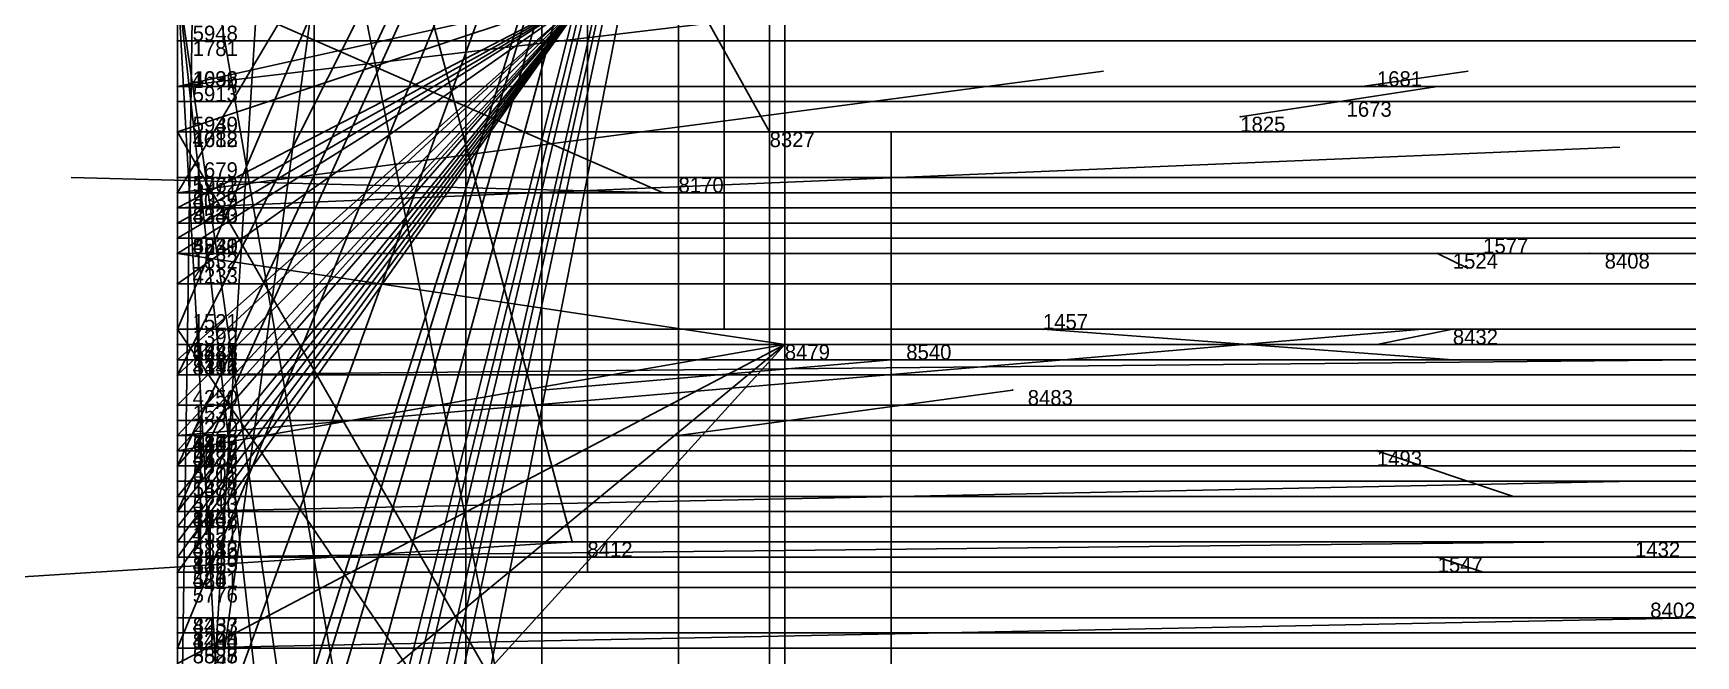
# Model space of a CAD drawing. Extents: x -0.07 to 1.1, y -0.07 to 1.1.
# Drawn here: x -0.0095 to 0.1, y 0.4755 to 0.5165 of the extents above; entities that cross this region are included whole.
import ezdxf

# ---------------------------------------------------------------- set-up
doc = ezdxf.new("R2010")
doc.units = 0
for name, color, linetype in [('Clients', 3, 'CONTINUOUS'), ('Facilities', 3, 'CONTINUOUS'), ('Facilities_lines', 3, 'CONTINUOUS'), ('Min_max_boxes', 1, 'CONTINUOUS'), ('Normals', 1, 'CONTINUOUS'), ('Source_points', 5, 'CONTINUOUS'), ('Text', 3, 'CONTINUOUS')]:
    doc.layers.add(name, color=color, linetype=linetype)

msp = doc.modelspace()

# ---------------------------------------------------------------- linework, layer by layer
at = {"layer": 'Clients', "color": 5}
for p in [(0, 0.516, 0.523), (0, 0.513, 0.038), (0, 0.513, 0.492), (0, 0.512, 0.754), (0, 0.51, 0.138), (0, 0.51, 0.343), (0, 0.51, 0.591), (0, 0.51, 0.586), (0.039, 0.51, 1), (0, 0.507, 0.166), (0, 0.507, 0.545), (0, 0.506, 0.004), (0, 0.506, 0.797), (0.032, 0.506, 1), (0, 0.505, 0.473), (0, 0.504, 0.327), (0, 0.503, 0.392), (0, 0.503, 0.664), (0, 0.502, 0.2), (0, 0.502, 0.312), (0, 0.502, 0.771), (0, 0.5, 0.333), (0, 0.497, 0.124), (0, 0.496, 0.75), (0, 0.496, 0.703), (0, 0.495, 0.222), (0, 0.495, 0.206), (0, 0.495, 0.282), (0, 0.494, 0.504), (0, 0.494, 0.859), (0, 0.494, 0.788), (0, 0.492, 0.397), (0, 0.491, 0.244), (0, 0.49, 0.043), (0, 0.49, 0.236), (0, 0.49, 0.406), (0, 0.49, 0.317), (0, 0.49, 0.351), (0, 0.49, 0.598), (0, 0.489, 0.364), (0, 0.489, 0.403), (0, 0.489, 0.81), (0, 0.488, 0.457), (0, 0.488, 0.54), (0, 0.488, 0.733), (0, 0.488, 0.784), (0, 0.487, 0.708), (0, 0.487, 0.615), (0, 0.487, 0.75), (0, 0.486, 0.17), (0, 0.486, 0.288), (0, 0.486, 0.681), (0, 0.486, 0.526), (0, 0.485, 0.298), (0, 0.485, 0.829), (0, 0.484, 0.492), (0, 0.484, 0.345), (0, 0.483, 0.171), (0, 0.483, 0.397), (0.026, 0.483, 1), (0, 0.482, 0.201), (0, 0.482, 0.392), (0, 0.482, 0.498), (0, 0.482, 0.511), (0, 0.481, 0.32), (0, 0.481, 0.352), (0, 0.481, 0.486), (0, 0.481, 0.568), (0, 0.48, 0.696), (0, 0.478, 0.29), (0, 0.477, 0.29), (0, 0.476, 0.871)]:
    msp.add_point(p, dxfattribs=at)
at = {"layer": 'Facilities', "color": 3}
for p in [(0, 0.516, 0.092), (0.078, 0.513), (0.077, 0.512), (0.07, 0.511), (0, 0.505, 0.963), (0.083, 0.502), (0.086, 0.502), (0.093, 0.502, 1), (0, 0.497, 0.115), (0.057, 0.497), (0.084, 0.497, 1), (0.04, 0.496, 1), (0.047, 0.495, 1), (0, 0.494, 0.915), (0.055, 0.493, 1), (0.079, 0.489), (0.099, 0.489, 1), (0, 0.485, 0.062), (0.096, 0.483), (0, 0.482, 0.972), (0.083, 0.482), (0, 0.478, 0.904), (0.097, 0.478, 1), (0, 0.476, 0.091), (0, 0.476, 0.941)]:
    msp.add_point(p, dxfattribs=at)
at = {"layer": 'Facilities_lines', "color": 3}
for p, q in [((0, 0.453, 0.045), (0, 0.74, 0.11)), ((0, 0.453, 0.045), (0, 0.697, 0.137)), ((0, 0.453, 0.045), (0, 0.688, 0.01)), ((0, 0.453, 0.045), (0, 0.679, 0.015)), ((0, 0.453, 0.045), (0, 0.648, 0.015)), ((0, 0.453, 0.045), (0, 0.648, 0.165)), ((0, 0.453, 0.045), (0, 0.646, 0.109)), ((0, 0.642, 0.604), (0, 0.482, 0.511)), ((0, 0.453, 0.045), (0, 0.637, 0.133)), ((0, 0.453, 0.045), (0, 0.609, 0.045)), ((0, 0.453, 0.045), (0, 0.6, 0.233)), ((0, 0.453, 0.045), (0, 0.6, 0.034)), ((0, 0.453, 0.045), (0, 0.599, 0.163)), ((0, 0.453, 0.045), (0, 0.594, 0.165)), ((0, 0.453, 0.045), (0.019, 0.593)), ((0, 0.453, 0.045), (0.002, 0.585)), ((0, 0.497, 0.115), (0.036, 0.582)), ((0, 0.58, 0.978), (0.039, 0.51, 1)), ((0, 0.58, 0.978), (0.026, 0.483, 1)), ((0, 0.58, 0.978), (0.031, 0.424, 1)), ((0, 0.436, 0.058), (0.009, 0.578)), ((0, 0.453, 0.045), (0, 0.578, 0.172)), ((0, 0.453, 0.045), (0, 0.577, 0.133)), ((0, 0.453, 0.045), (0, 0.576, 0.043)), ((0, 0.436, 0.058), (0, 0.575, 0.004)), ((0.04, 0.573, 1), (0, 0.506, 0.797)), ((0.04, 0.573, 1), (0, 0.494, 0.859)), ((0.04, 0.573, 1), (0, 0.443, 0.816)), ((0.04, 0.573, 1), (0, 0.41, 0.836)), ((0.04, 0.573, 1), (0, 0.463, 0.989)), ((0.04, 0.573, 1), (0, 0.494, 0.788)), ((0.04, 0.573, 1), (0, 0.37, 0.838)), ((0.04, 0.573, 1), (0, 0.397, 0.986)), ((0.04, 0.573, 1), (0, 0.488, 0.784)), ((0.04, 0.573, 1), (0, 0.485, 0.829)), ((0.04, 0.573, 1), (0, 0.437, 0.994)), ((0.04, 0.573, 1), (0, 0.446, 0.996)), ((0.04, 0.573, 1), (0, 0.393, 1)), ((0.04, 0.573, 1), (0, 0.476, 0.871)), ((0.04, 0.573, 1), (0, 0.426, 0.993)), ((0.04, 0.573, 1), (0, 0.406, 0.991)), ((0.04, 0.573, 1), (0, 0.387, 0.996)), ((0.04, 0.573, 1), (0.009, 0.45, 1)), ((0, 0.453, 0.045), (0, 0.566, 0.175)), ((0, 0.453, 0.045), (0, 0.566, 0.031)), ((0, 0.453, 0.045), (0, 0.561, 0.175)), ((0, 0.453, 0.045), (0, 0.561, 0.208)), ((0, 0.453, 0.045), (0, 0.561, 0.043)), ((0, 0.534, 0.914), (0.024, 0.395, 1)), ((0, 0.453, 0.045), (0, 0.532, 0.231)), ((0, 0.453, 0.045), (0, 0.532, 0.041)), ((0, 0.43, 0.625), (0, 0.528, 0.708)), ((0, 0.43, 0.625), (0, 0.527, 0.63)), ((0, 0.43, 0.625), (0, 0.525, 0.66)), ((0, 0.43, 0.625), (0, 0.523, 0.59)), ((0, 0.453, 0.045), (0, 0.522, 0.143)), ((0, 0.43, 0.625), (0, 0.522, 0.756)), ((0, 0.43, 0.625), (0, 0.521, 0.515)), ((0, 0.453, 0.045), (0, 0.52, 0.044)), ((0, 0.43, 0.625), (0, 0.52, 0.632)), ((0, 0.43, 0.625), (0, 0.52, 0.608)), ((0, 0.52, 0.98), (0.032, 0.506, 1)), ((0, 0.52, 0.98), (0.033, 0.292, 1)), ((0, 0.52, 0.98), (0.024, 0.305, 1)), ((0, 0.52, 0.98), (0.011, 0.322, 1)), ((0.027, 0.519), (0, 0.505, 0.473)), ((0.027, 0.519), (0, 0.513, 0.492)), ((0.027, 0.519), (0, 0.51, 0.343)), ((0.027, 0.519), (0, 0.485, 0.298)), ((0.027, 0.519), (0, 0.494, 0.504)), ((0.027, 0.519), (0, 0.484, 0.492)), ((0.027, 0.519), (0, 0.489, 0.364)), ((0.027, 0.519), (0, 0.483, 0.397)), ((0.027, 0.519), (0, 0.482, 0.392)), ((0.027, 0.519), (0, 0.49, 0.406)), ((0.027, 0.519), (0, 0.49, 0.317)), ((0.027, 0.519), (0, 0.484, 0.345)), ((0.027, 0.519), (0, 0.488, 0.457)), ((0.027, 0.519), (0, 0.486, 0.288)), ((0.027, 0.519), (0, 0.489, 0.403)), ((0.027, 0.519), (0, 0.49, 0.351)), ((0.027, 0.519), (0, 0.495, 0.282)), ((0.027, 0.519), (0, 0.481, 0.486)), ((0.027, 0.519), (0, 0.503, 0.392)), ((0.027, 0.519), (0, 0.5, 0.333)), ((0.027, 0.519), (0, 0.482, 0.498)), ((0.027, 0.519), (0, 0.504, 0.327)), ((0.027, 0.519), (0, 0.502, 0.312)), ((0.027, 0.519), (0, 0.492, 0.397)), ((0, 0.43, 0.625), (0, 0.519, 0.658)), ((0, 0.43, 0.625), (0, 0.516, 0.523)), ((0, 0.453, 0.045), (0, 0.513, 0.038)), ((0, 0.43, 0.625), (0, 0.512, 0.754)), ((0.047, 0.428), (0, 0.51, 0.138)), ((0, 0.43, 0.625), (0, 0.51, 0.591)), ((0, 0.43, 0.625), (0, 0.51, 0.586)), ((0, 0.453, 0.045), (0, 0.507, 0.166)), ((0, 0.43, 0.625), (0, 0.507, 0.545)), ((0, 0.476, 0.091), (0, 0.506, 0.004)), ((0, 0.43, 0.625), (0, 0.503, 0.664)), ((0, 0.453, 0.045), (0, 0.502, 0.2)), ((0.04, 0.496, 1), (0, 0.502, 0.771)), ((0.047, 0.428), (0, 0.497, 0.124)), ((0, 0.43, 0.625), (0, 0.496, 0.75)), ((0, 0.43, 0.625), (0, 0.496, 0.703)), ((0.04, 0.496, 1), (0, 0.452, 0.82)), ((0.04, 0.496, 1), (0, 0.489, 0.81)), ((0.04, 0.496, 1), (0, 0.463, 0.76)), ((0.04, 0.496, 1), (0, 0.475, 0.784)), ((0, 0.453, 0.045), (0, 0.495, 0.222)), ((0, 0.453, 0.045), (0, 0.495, 0.206)), ((0, 0.453, 0.045), (0, 0.491, 0.244)), ((0, 0.453, 0.045), (0, 0.49, 0.043)), ((0, 0.453, 0.045), (0, 0.49, 0.236)), ((0, 0.43, 0.625), (0, 0.49, 0.598)), ((0, 0.43, 0.625), (0, 0.488, 0.54)), ((0, 0.43, 0.625), (0, 0.488, 0.733)), ((0, 0.43, 0.625), (0, 0.487, 0.708)), ((0, 0.43, 0.625), (0, 0.487, 0.615)), ((0, 0.43, 0.625), (0, 0.487, 0.75)), ((0, 0.453, 0.045), (0, 0.486, 0.17)), ((0, 0.43, 0.625), (0, 0.486, 0.681)), ((0, 0.43, 0.625), (0, 0.486, 0.526)), ((0, 0.453, 0.045), (0, 0.483, 0.171)), ((0, 0.453, 0.045), (0, 0.482, 0.201)), ((0, 0.453, 0.045), (0, 0.481, 0.32)), ((0, 0.453, 0.045), (0, 0.481, 0.352)), ((0, 0.43, 0.625), (0, 0.481, 0.568)), ((0, 0.43, 0.625), (0, 0.48, 0.696)), ((0, 0.453, 0.045), (0, 0.478, 0.29)), ((0, 0.453, 0.045), (0, 0.477, 0.29))]:
    msp.add_line(p, q, dxfattribs=at)
at = {"layer": 'Min_max_boxes', "color": 1}
for p, q in [((0, 0.742, 0.978), (0, 0.424, 0.978)), ((0, 0.742, 1), (0, 0.424, 1)), ((0.039, 0.424, 0.978), (0.039, 0.742, 0.978)), ((0.039, 0.424, 1), (0.039, 0.742, 1)), ((0, 0.74), (0, 0.343)), ((0, 0.74, 0.504), (0, 0.343, 0.504)), ((0.019, 0.343), (0.019, 0.74)), ((0.019, 0.343, 0.504), (0.019, 0.74, 0.504)), ((0, 0.723), (0, 0.481)), ((0, 0.723, 0.504), (0, 0.481, 0.504)), ((0.027, 0.481), (0.027, 0.723)), ((0.027, 0.481, 0.504), (0.027, 0.723, 0.504)), ((0, 0.482, 0.415), (0, 0.711, 0.415)), ((0, 0.711, 0.415), (0, 0.482, 0.415)), ((0, 0.482, 0.756), (0, 0.711, 0.756)), ((0, 0.711, 0.756), (0, 0.482, 0.756)), ((0, 0.674, 0.759), (0, 0.37, 0.759)), ((0, 0.674, 1), (0, 0.37, 1)), ((0.04, 0.37, 0.759), (0.04, 0.674, 0.759)), ((0.04, 0.37, 1), (0.04, 0.674, 1)), ((0, 0.653, 0.98), (0, 0.292, 0.98)), ((0, 0.653, 1), (0, 0.292, 1)), ((0.033, 0.292, 0.98), (0.033, 0.653, 0.98)), ((0.033, 0.292, 1), (0.033, 0.653, 1)), ((0, 0.582), (0, 0.497)), ((0, 0.582, 0.115), (0, 0.497, 0.115)), ((0.036, 0.497), (0.036, 0.582)), ((0.036, 0.497, 0.115), (0.036, 0.582, 0.115)), ((0, 0.578), (0, 0.436)), ((0, 0.578, 0.058), (0, 0.436, 0.058)), ((0.009, 0.436), (0.009, 0.578)), ((0.009, 0.436, 0.058), (0.009, 0.578, 0.058)), ((0, 0.534, 0.914), (0, 0.395, 0.914)), ((0, 0.534, 1), (0, 0.395, 1)), ((0.024, 0.395, 0.914), (0.024, 0.534, 0.914)), ((0.024, 0.395, 1), (0.024, 0.534, 1)), ((0, 0.297, 0.515), (0, 0.528, 0.515)), ((0, 0.528, 0.515), (0, 0.297, 0.515)), ((0, 0.297, 0.756), (0, 0.528, 0.756)), ((0, 0.528, 0.756), (0, 0.297, 0.756)), ((0.047, 0.51), (0, 0.51)), ((0, 0.51), (0, 0.361)), ((0.047, 0.51, 0.217), (0, 0.51, 0.217)), ((0, 0.51, 0.217), (0, 0.361, 0.217)), ((0, 0.51), (0, 0.51, 0.217)), ((0.047, 0.361), (0.047, 0.51)), ((0.047, 0.361, 0.217), (0.047, 0.51, 0.217)), ((0.047, 0.51), (0.047, 0.51, 0.217)), ((0, 0.476, 0.004), (0, 0.506, 0.004)), ((0, 0.506, 0.004), (0, 0.506, 0.004)), ((0, 0.506, 0.004), (0, 0.476, 0.004)), ((0, 0.476, 0.091), (0, 0.506, 0.091)), ((0, 0.506, 0.091), (0, 0.506, 0.091)), ((0, 0.506, 0.091), (0, 0.476, 0.091)), ((0, 0.506, 0.004), (0, 0.506, 0.091)), ((0, 0.506, 0.004), (0, 0.506, 0.091)), ((0.04, 0.502, 0.76), (0, 0.502, 0.76)), ((0, 0.502, 0.76), (0, 0.452, 0.76)), ((0.04, 0.502, 1), (0, 0.502, 1)), ((0, 0.502, 1), (0, 0.452, 1)), ((0, 0.502, 0.76), (0, 0.502, 1)), ((0.04, 0.452, 0.76), (0.04, 0.502, 0.76)), ((0.04, 0.452, 1), (0.04, 0.502, 1)), ((0.04, 0.502, 0.76), (0.04, 0.502, 1)), ((0, 0.497), (0.036, 0.497)), ((0, 0.497, 0.115), (0.036, 0.497, 0.115)), ((0, 0.497), (0, 0.497, 0.115)), ((0.036, 0.497), (0.036, 0.497, 0.115)), ((0, 0.482, 0.415), (0, 0.482, 0.415)), ((0, 0.482, 0.756), (0, 0.482, 0.756)), ((0, 0.482, 0.415), (0, 0.482, 0.756)), ((0, 0.482, 0.415), (0, 0.482, 0.756)), ((0, 0.481), (0.027, 0.481)), ((0, 0.481, 0.504), (0.027, 0.481, 0.504)), ((0, 0.481), (0, 0.481, 0.504)), ((0.027, 0.481), (0.027, 0.481, 0.504)), ((0, 0.476, 0.004), (0, 0.476, 0.004)), ((0, 0.476, 0.091), (0, 0.476, 0.091)), ((0, 0.476, 0.004), (0, 0.476, 0.091)), ((0, 0.476, 0.004), (0, 0.476, 0.091))]:
    msp.add_line(p, q, dxfattribs=at)
at = {"layer": 'Normals', "color": 1}
for p, q in [((0, 0.513, 0.038), (0.084, 0.523, 0.091)), ((0, 0.516, 0.092), (0.1, 0.516, 0.094)), ((0, 0.516, 0.523), (0.1, 0.516, 0.523)), ((0, 0.506, 0.004), (0.061, 0.514, 0.083)), ((0.078, 0.513), (0.085, 0.514, 0.1)), ((0, 0.513, 0.492), (0.1, 0.513, 0.492)), ((0.07, 0.511), (0.083, 0.513, 0.099)), ((0, 0.512, 0.754), (0.1, 0.512, 0.754)), ((0.077, 0.512), (0.083, 0.512, 0.1)), ((0, 0.51, 0.138), (0.1, 0.51, 0.138)), ((0, 0.51, 0.343), (0.1, 0.51, 0.343)), ((0, 0.51, 0.591), (0.1, 0.51, 0.591)), ((0, 0.51, 0.586), (0.1, 0.51, 0.586)), ((0.039, 0.51, 1), (0.003, 0.51, 1.093)), ((0, 0.505, 0.963), (0.095, 0.509, 0.931)), ((0.032, 0.506, 1), (-0.007, 0.507, 1.092)), ((0, 0.507, 0.166), (0.1, 0.507, 0.166)), ((0, 0.507, 0.545), (0.1, 0.507, 0.545)), ((0, 0.506, 0.797), (0.1, 0.506, 0.797)), ((0, 0.505, 0.473), (0.1, 0.505, 0.473)), ((0, 0.504, 0.327), (0.1, 0.504, 0.327)), ((0, 0.503, 0.392), (0.1, 0.503, 0.392)), ((0, 0.503, 0.664), (0.1, 0.503, 0.664)), ((0, 0.502, 0.2), (0.1, 0.502, 0.2)), ((0, 0.502, 0.312), (0.1, 0.502, 0.312)), ((0, 0.502, 0.771), (0.1, 0.502, 0.771)), ((0.083, 0.502), (0.085, 0.501, 0.1)), ((0.086, 0.502), (0.088, 0.502, 0.1)), ((0.093, 0.502, 1), (0.093, 0.502, 1.1)), ((0, 0.5, 0.333), (0.1, 0.5, 0.333)), ((0, 0.497, 0.115), (0.1, 0.497, 0.115)), ((0, 0.49, 0.043), (0.082, 0.497, 0.1)), ((0, 0.497, 0.124), (0.1, 0.497, 0.124)), ((0.057, 0.497), (0.084, 0.495, 0.096)), ((0.084, 0.497, 1), (0.079, 0.496, 1.1)), ((0, 0.496, 0.75), (0.1, 0.496, 0.75)), ((0, 0.496, 0.703), (0.1, 0.496, 0.703)), ((0, 0.495, 0.222), (0.1, 0.495, 0.222)), ((0, 0.495, 0.206), (0.1, 0.495, 0.206)), ((0, 0.495, 0.282), (0.1, 0.495, 0.282)), ((0, 0.494, 0.915), (0.1, 0.495, 0.906)), ((0.04, 0.496, 1), (0.008, 0.496, 1.095)), ((0.047, 0.495, 1), (0.024, 0.493, 1.097)), ((0, 0.494, 0.504), (0.1, 0.494, 0.504)), ((0, 0.494, 0.859), (0.1, 0.494, 0.859)), ((0, 0.494, 0.788), (0.1, 0.494, 0.788)), ((0.055, 0.493, 1), (0.033, 0.49, 1.098)), ((0, 0.492, 0.397), (0.1, 0.492, 0.397)), ((0, 0.491, 0.244), (0.1, 0.491, 0.244)), ((0, 0.49, 0.236), (0.1, 0.49, 0.236)), ((0, 0.49, 0.406), (0.1, 0.49, 0.406)), ((0, 0.49, 0.317), (0.1, 0.49, 0.317)), ((0, 0.49, 0.351), (0.1, 0.49, 0.351)), ((0, 0.49, 0.598), (0.1, 0.49, 0.598)), ((0, 0.489, 0.364), (0.1, 0.489, 0.364)), ((0, 0.489, 0.403), (0.1, 0.489, 0.403)), ((0, 0.489, 0.81), (0.1, 0.489, 0.81)), ((0.079, 0.489), (0.088, 0.486, 0.1)), ((0.099, 0.489, 1), (0.099, 0.489, 1.1)), ((0, 0.488, 0.457), (0.1, 0.488, 0.457)), ((0, 0.488, 0.54), (0.1, 0.488, 0.54)), ((0, 0.488, 0.733), (0.1, 0.488, 0.733)), ((0, 0.488, 0.784), (0.1, 0.488, 0.784)), ((0, 0.485, 0.062), (0.096, 0.487, 0.088)), ((0, 0.487, 0.708), (0.1, 0.487, 0.708)), ((0, 0.487, 0.615), (0.1, 0.487, 0.615)), ((0, 0.487, 0.75), (0.1, 0.487, 0.75)), ((0, 0.486, 0.17), (0.1, 0.486, 0.17)), ((0, 0.486, 0.288), (0.1, 0.486, 0.288)), ((0, 0.486, 0.681), (0.1, 0.486, 0.681)), ((0, 0.486, 0.526), (0.1, 0.486, 0.526)), ((0, 0.485, 0.298), (0.1, 0.485, 0.298)), ((0, 0.485, 0.829), (0.1, 0.485, 0.829)), ((0, 0.484, 0.492), (0.1, 0.484, 0.492)), ((0, 0.484, 0.345), (0.1, 0.484, 0.345)), ((0.026, 0.483, 1), (-0.021, 0.48, 1.088)), ((0, 0.483, 0.171), (0.1, 0.483, 0.171)), ((0, 0.483, 0.397), (0.1, 0.483, 0.397)), ((0, 0.482, 0.972), (0.092, 0.483, 0.934)), ((0.096, 0.483), (0.096, 0.483, 0.1)), ((0, 0.482, 0.201), (0.1, 0.482, 0.201)), ((0, 0.482, 0.392), (0.1, 0.482, 0.392)), ((0, 0.482, 0.498), (0.1, 0.482, 0.498)), ((0, 0.482, 0.511), (0.1, 0.482, 0.511)), ((0.083, 0.482), (0.086, 0.481, 0.1)), ((0, 0.481, 0.486), (0.1, 0.481, 0.486)), ((0, 0.481, 0.32), (0.1, 0.481, 0.32)), ((0, 0.481, 0.352), (0.1, 0.481, 0.352)), ((0, 0.481, 0.568), (0.1, 0.481, 0.568)), ((0, 0.48, 0.696), (0.1, 0.48, 0.696)), ((0, 0.476, 0.091), (0.1, 0.478, 0.094)), ((0, 0.478, 0.29), (0.1, 0.478, 0.29)), ((0, 0.478, 0.904), (0.1, 0.478, 0.904)), ((0.097, 0.478, 1), (0.097, 0.478, 1.1)), ((0, 0.477, 0.29), (0.1, 0.477, 0.29)), ((0, 0.476, 0.941), (0.098, 0.476, 0.919)), ((0, 0.476, 0.871), (0.1, 0.476, 0.871))]:
    msp.add_line(p, q, dxfattribs=at)
at = {"layer": 'Source_points', "color": 5}
for p in [(0, 0.516, 0.092), (0, 0.516, 0.523), (0, 0.513, 0.038), (0, 0.513, 0.492), (0.078, 0.513), (0, 0.512, 0.754), (0.077, 0.512), (0.07, 0.511), (0, 0.51, 0.138), (0, 0.51, 0.343), (0, 0.51, 0.591), (0, 0.51, 0.586), (0.039, 0.51, 1), (0, 0.507, 0.166), (0, 0.507, 0.545), (0, 0.506, 0.004), (0, 0.506, 0.797), (0.032, 0.506, 1), (0, 0.505, 0.473), (0, 0.505, 0.963), (0, 0.504, 0.327), (0, 0.503, 0.392), (0, 0.503, 0.664), (0, 0.502, 0.2), (0, 0.502, 0.312), (0, 0.502, 0.771), (0.083, 0.502), (0.086, 0.502), (0.093, 0.502, 1), (0, 0.5, 0.333), (0, 0.497, 0.115), (0, 0.497, 0.124), (0.057, 0.497), (0.084, 0.497, 1), (0, 0.496, 0.75), (0, 0.496, 0.703), (0, 0.495, 0.222), (0, 0.495, 0.206), (0, 0.495, 0.282), (0.04, 0.496, 1), (0.047, 0.495, 1), (0, 0.494, 0.504), (0, 0.494, 0.859), (0, 0.494, 0.788), (0, 0.494, 0.915), (0.055, 0.493, 1), (0, 0.492, 0.397), (0, 0.491, 0.244), (0, 0.49, 0.043), (0, 0.49, 0.236), (0, 0.49, 0.406), (0, 0.49, 0.317), (0, 0.49, 0.351), (0, 0.49, 0.598), (0, 0.489, 0.364), (0, 0.489, 0.403), (0, 0.489, 0.81), (0.079, 0.489), (0.099, 0.489, 1), (0, 0.488, 0.457), (0, 0.488, 0.54), (0, 0.488, 0.733), (0, 0.488, 0.784), (0, 0.487, 0.708), (0, 0.487, 0.615), (0, 0.487, 0.75), (0, 0.486, 0.17), (0, 0.486, 0.288), (0, 0.486, 0.681), (0, 0.486, 0.526), (0, 0.485, 0.062), (0, 0.485, 0.298), (0, 0.485, 0.829), (0, 0.484, 0.492), (0, 0.484, 0.345), (0, 0.483, 0.171), (0, 0.483, 0.397), (0.026, 0.483, 1), (0.096, 0.483), (0, 0.482, 0.201), (0, 0.482, 0.392), (0, 0.482, 0.498), (0, 0.482, 0.511), (0, 0.482, 0.972), (0.083, 0.482), (0, 0.481, 0.486), (0, 0.481, 0.32), (0, 0.481, 0.352), (0, 0.481, 0.568), (0, 0.48, 0.696), (0, 0.478, 0.29), (0, 0.478, 0.904), (0.097, 0.478, 1), (0, 0.477, 0.29), (0, 0.476, 0.091), (0, 0.476, 0.941), (0, 0.476, 0.871)]:
    msp.add_point(p, dxfattribs=at)

# ---------------------------------------------------------------- texts
at = {"layer": 'Text', "color": 3}
for s, p in [('5948', (0.001, 0.516, 0.523)), ('1781', (0.001, 0.515, 0.092)), ('4036', (0.001, 0.513, 0.492)), ('1692', (0.001, 0.513, 0.038)), ('1681', (0.079, 0.513)), ('5913', (0.001, 0.512, 0.754)), ('1673', (0.077, 0.511)), ('5930', (0.001, 0.51, 0.591)), ('5949', (0.001, 0.51, 0.586)), ('1825', (0.07, 0.51)), ('4082', (0.001, 0.509, 0.343)), ('1618', (0.001, 0.509, 0.138)), ('8327', (0.039, 0.509, 1)), ('5961', (0.001, 0.506, 0.545)), ('1679', (0.001, 0.507, 0.166)), ('1772', (0.001, 0.506, 0.004)), ('8170', (0.033, 0.506, 1)), ('4035', (0.001, 0.505, 0.473)), ('8339', (0.001, 0.505, 0.797)), ('4243', (0.001, 0.504, 0.327)), ('8530', (0.001, 0.504, 0.963)), ('4231', (0.001, 0.502, 0.392)), ('4249', (0.001, 0.502, 0.312)), ('5820', (0.001, 0.502, 0.664)), ('8549', (0.001, 0.502, 0.771)), ('1577', (0.086, 0.502)), ('1532', (0.001, 0.501, 0.2)), ('1524', (0.084, 0.501)), ('8408', (0.094, 0.501, 1)), ('4233', (0.001, 0.5, 0.333)), ('1521', (0.001, 0.497, 0.124)), ('1457', (0.057, 0.497)), ('1392', (0.001, 0.496, 0.115)), ('8432', (0.084, 0.496, 1)), ('4223', (0.001, 0.495, 0.282)), ('4146', (0.001, 0.494, 0.504)), ('5781', (0.001, 0.495, 0.75)), ('5845', (0.001, 0.495, 0.703)), ('8392', (0.001, 0.494, 0.859)), ('8411', (0.001, 0.494, 0.788)), ('8414', (0.001, 0.494, 0.915)), ('1482', (0.001, 0.495, 0.222)), ('1585', (0.001, 0.495, 0.206)), ('8479', (0.04, 0.495, 1)), ('8540', (0.048, 0.495, 1)), ('4250', (0.001, 0.492, 0.397)), ('8483', (0.056, 0.492, 1)), ('1531', (0.001, 0.491, 0.244)), ('4220', (0.001, 0.49, 0.351)), ('4189', (0.001, 0.489, 0.406)), ('4206', (0.001, 0.489, 0.317)), ('4219', (0.001, 0.489, 0.403)), ('5857', (0.001, 0.489, 0.598)), ('1403', (0.001, 0.489, 0.043)), ('1443', (0.001, 0.489, 0.236)), ('4177', (0.001, 0.488, 0.364)), ('5786', (0.001, 0.488, 0.54)), ('8439', (0.001, 0.488, 0.784)), ('8575', (0.001, 0.488, 0.81)), ('1493', (0.079, 0.488)), ('4212', (0.001, 0.487, 0.457)), ('5805', (0.001, 0.487, 0.733)), ('5875', (0.001, 0.487, 0.615)), ('5775', (0.001, 0.487, 0.708)), ('5877', (0.001, 0.486, 0.75)), ('5883', (0.001, 0.486, 0.526)), ('1438', (0.001, 0.486, 0.17)), ('4213', (0.001, 0.485, 0.288)), ('5790', (0.001, 0.485, 0.681)), ('4138', (0.001, 0.484, 0.298)), ('4207', (0.001, 0.484, 0.345)), ('4151', (0.001, 0.483, 0.492)), ('8452', (0.001, 0.484, 0.829)), ('1548', (0.001, 0.484, 0.062)), ('1527', (0.001, 0.483, 0.171)), ('4183', (0.001, 0.482, 0.397)), ('4242', (0.001, 0.482, 0.498)), ('5816', (0.001, 0.482, 0.511)), ('8412', (0.027, 0.482, 1)), ('1432', (0.096, 0.482)), ('4185', (0.001, 0.481, 0.392)), ('4229', (0.001, 0.481, 0.486)), ('8523', (0.001, 0.481, 0.972)), ('1463', (0.001, 0.481, 0.201)), ('1547', (0.083, 0.481)), ('4241', (0.001, 0.48, 0.32)), ('4251', (0.001, 0.48, 0.352)), ('5801', (0.001, 0.48, 0.568)), ('5776', (0.001, 0.479, 0.696)), ('8402', (0.097, 0.478, 1)), ('4257', (0.001, 0.477, 0.29)), ('8433', (0.001, 0.477, 0.904)), ('4230', (0.001, 0.476, 0.29)), ('8444', (0.001, 0.476, 0.941)), ('1495', (0.001, 0.476, 0.091)), ('5825', (0.001, 0.475, 0.563)), ('8527', (0.001, 0.475, 0.871)), ('8588', (0.001, 0.475, 0.784))]:
    msp.add_text(s, height=0.001, dxfattribs=at).set_placement(p)

doc.saveas('drawing.dxf')
